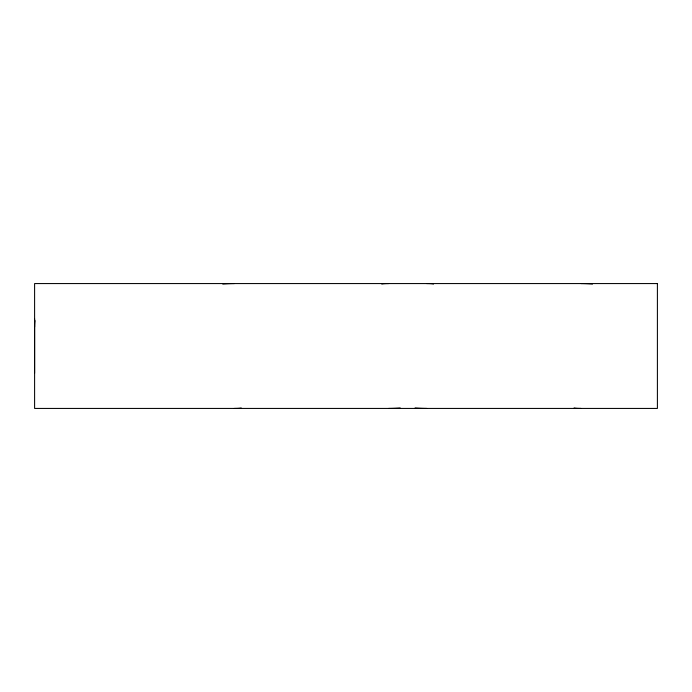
<?xml version="1.0" encoding="UTF-8"?>
<svg xmlns="http://www.w3.org/2000/svg" width="692" height="692" viewBox="0 0 692 692"><rect width="100%" height="100%" fill="white"/><g stroke="black" fill="none" stroke-linecap="round" stroke-linejoin="round"><path stroke-width="1.04" d="M34.6 318.744L34.6 373.256M34.609 326.987A27.161 2.751 84.1 0 1 34.981 320.664M222.772 284.066A27.161 2.751 -5.9 0 1 234.354 283.582M241.214 407.934A27.161 2.751 5.9 0 1 234.354 408.418M381.785 284.066A27.161 2.751 5.9 0 1 388.644 283.582M400.218 407.934A27.161 2.751 -5.9 0 1 388.644 408.418M580.951 283.582A27.161 2.751 5.9 0 1 592.525 284.066M580.951 408.418A27.161 2.751 -5.9 0 1 574.092 407.934M426.661 283.573A27.161 2.751 -5.9 0 1 433.521 284.057M426.661 408.418A27.161 2.751 5.9 0 1 415.079 407.934M657.4 283.564L34.6 283.564L34.6 408.436L657.4 408.436L657.4 283.564"/></g></svg>
